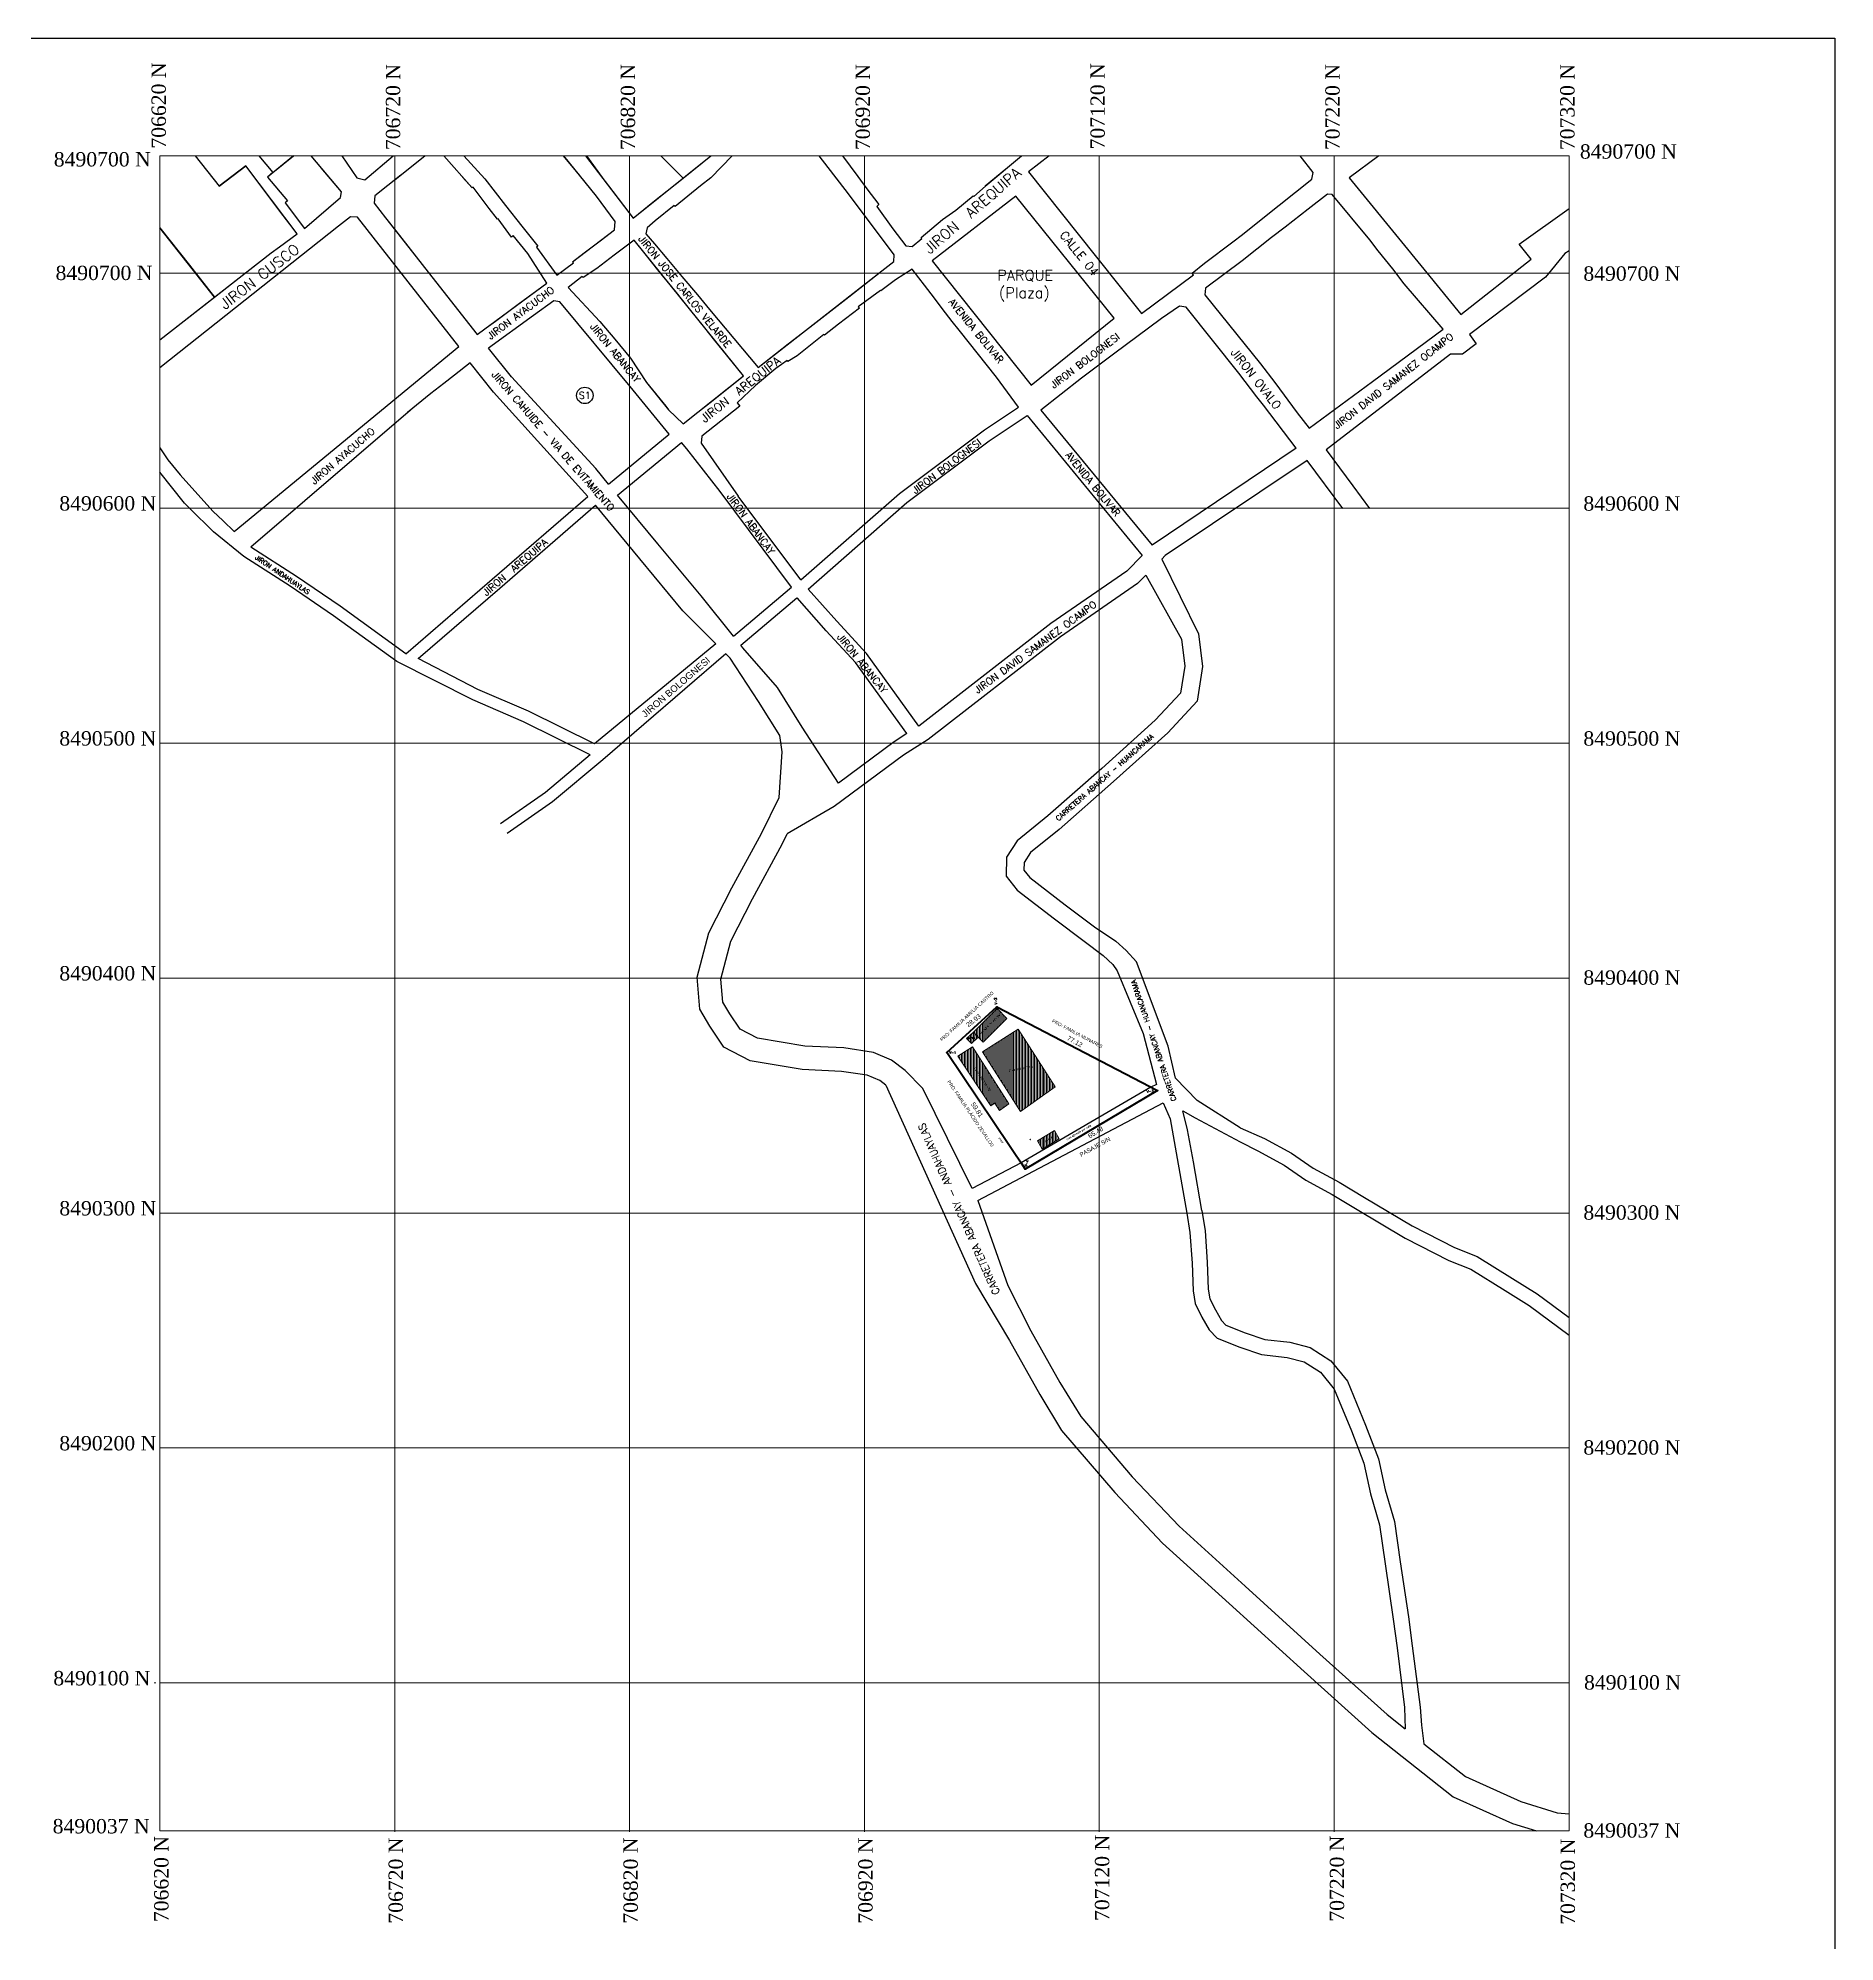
# Model space of a CAD drawing. Header units: metres. Extents: x 699753 to 708012, y 8489657 to 8490746.
# Drawn here: x 700287.8 to 700593.8, y 8490113.9 to 8490438.1 of the extents above; entities that cross this region are included whole.
import ezdxf
from ezdxf.enums import TextEntityAlignment as Align

# ---------------------------------------------------------------- set-up
doc = ezdxf.new("R2010")
doc.units = ezdxf.units.M
for name, color, linetype, lineweight in [('1-blanco', 7, 'Continuous', 25), ('A-ACOTACION', 7, 'Continuous', 9), ('auxiliar', 1, 'Continuous', 9), ('BLOQUES', 7, 'Continuous', 60)]:
    doc.layers.add(name, color=color, linetype=linetype, lineweight=lineweight)
for name, color, linetype in [('C-ANNO-MATC-TEXT', 150, 'Continuous'), ('C-PROP-BRNG', 92, 'Continuous'), ('C-ROAD-SECT-DIAG', 212, 'Continuous'), ('C-SSWR-PIPE-PATT', 7, 'Continuous'), ('C-STRM-STRC', 170, 'Continuous'), ('C-TOPO', 7, 'Continuous'), ('CALLES', 7, 'Continuous'), ('COLINDANTES', 8, 'Continuous'), ('DESC-USOS', 6, 'Continuous'), ('MANZANAS', 4, 'Continuous'), ('V-SITE-VEGE', 80, 'Continuous'), ('VIVIENDA', 7, 'Continuous')]:
    doc.layers.add(name, color=color, linetype=linetype)
doc.styles.add('COTAS', font='arial.ttf')
doc.styles.add('L120', font='times.ttf', dxfattribs={"height": 3})
doc.styles.add('MtXpl_Palatino_Linot', font='')
doc.styles.add('ROMANC', font='romanc.shx')
doc.styles.add('ROMANS', font='romans.shx', dxfattribs={"height": 0.75})
doc.styles.add('ROMANT', font='romant.shx')
doc.styles.get("Standard").update_dxf_attribs({"font": 'simplex.shx'})
doc.styles.get('MtXpl_Palatino_Linot').set_extended_font_data('Palatino Linotype', italic=True, bold=True)
pattern_1 = [(90, (417621.13663, 5094194.94995), (-0.254, 0), [])]

msp = doc.modelspace()

# ---------------------------------------------------------------- hatches: boundary and pattern name
at = {"layer": 'BLOQUES', "lineweight": 0}
h = msp.add_hatch(dxfattribs=at)
h.set_pattern_fill('ANSI31', color=256, scale=0.08, angle=45)
h.set_pattern_definition(pattern_1)
h.paths.add_polyline_path([(700448.64, 8490265.45), (700455.11, 8490255.34), (700461, 8490259.5), (700454.74, 8490269.32)])
h.paths.add_polyline_path([(700452.84, 8490261.89), (700457.34, 8490262.71), (700457.24, 8490263.23), (700452.74, 8490262.41)], flags=24)
h.paths.add_polyline_path([(700450.35, 8490258.94), (700447.6, 8490263.03), (700447.04, 8490262.65), (700449.79, 8490258.56)], flags=24)
h.paths.add_polyline_path([(700448.39, 8490268.11), (700451.97, 8490271.66), (700451.49, 8490272.14), (700447.91, 8490268.59)], flags=24)
h = msp.add_hatch(dxfattribs=at)
h.set_pattern_fill('ANSI31', color=256, scale=0.08, angle=45)
h.set_pattern_definition(pattern_1)
h.paths.add_polyline_path([(700452.78, 8490271.12), (700448.74, 8490267.11), (700447.08, 8490268.84), (700451.12, 8490272.84)])
h.paths.add_polyline_path([(700448.39, 8490268.11), (700451.97, 8490271.66), (700451.49, 8490272.14), (700447.91, 8490268.59)], flags=24)
h = msp.add_hatch(dxfattribs=at)
h.set_pattern_fill('ANSI31', color=256, scale=0.08, angle=45)
h.set_pattern_definition(pattern_1)
h.paths.add_polyline_path([(700447.9, 8490267.98), (700446.78, 8490266.87), (700445.94, 8490267.72), (700447.08, 8490268.84)])
h = msp.add_hatch(dxfattribs=at)
h.set_pattern_fill('ANSI31', color=256, scale=0.08, angle=45)
h.set_pattern_definition(pattern_1)
h.paths.add_polyline_path([(700453.14, 8490256.61), (700451.53, 8490255.5), (700450.72, 8490256.72), (700450.08, 8490256.28), (700444.46, 8490264.74), (700446.91, 8490266.32)])
h.paths.add_polyline_path([(700452.84, 8490261.89), (700457.34, 8490262.71), (700457.24, 8490263.23), (700452.74, 8490262.41)], flags=24)
h.paths.add_polyline_path([(700450.35, 8490258.94), (700447.6, 8490263.03), (700447.04, 8490262.65), (700449.79, 8490258.56)], flags=24)
h = msp.add_hatch(dxfattribs=at)
h.set_pattern_fill('ANSI31', color=256, scale=0.08, angle=45)
h.set_pattern_definition(pattern_1)
h.paths.add_polyline_path([(700461.71, 8490250.68), (700460.91, 8490252.09), (700457.99, 8490250.32), (700458.79, 8490248.91)])
h.paths.add_polyline_path([(700459.29, 8490249.89), (700460.68, 8490250.75), (700460.4, 8490251.2), (700459.01, 8490250.34)], flags=24)

# ---------------------------------------------------------------- linework, layer by layer
for p, q in [((700314.57, 8490418.03), (700318.62, 8490412.84)), ((700323.17, 8490416.29), (700318.62, 8490412.84)), ((700318.62, 8490412.84), (700323.17, 8490416.29)), ((700331.9, 8490404.71), (700323.17, 8490416.29)), ((700325.88, 8490412.7), (700323.17, 8490416.29)), ((700325.37, 8490418.03), (700327.8, 8490415.16)), ((700325.37, 8490418.03), (700327.8, 8490415.16)), ((700331.27, 8490418.03), (700326.87, 8490414.39)), ((700327.8, 8490415.16), (700331.27, 8490418.03)), ((700339.46, 8490411.91), (700334.28, 8490418.03)), ((700339.46, 8490411.91), (700334.28, 8490418.03)), ((700339.46, 8490411.91), (700336.01, 8490415.98)), ((700339.54, 8490418.03), (700342.11, 8490414.29)), ((700339.54, 8490418.03), (700342.11, 8490414.29)), ((700343.42, 8490413.94), (700348.27, 8490418.03)), ((700343.42, 8490413.94), (700348.27, 8490418.03)), ((700353.72, 8490418.03), (700348.53, 8490413.87)), ((700353.72, 8490418.03), (700348.53, 8490413.87)), ((700361.71, 8490412.54), (700356.89, 8490418.03)), ((700361.71, 8490412.54), (700356.89, 8490418.03)), ((700360.33, 8490418.03), (700363.91, 8490414.08)), ((700360.33, 8490418.03), (700363.91, 8490414.08)), ((700380.07, 8490414.65), (700377.26, 8490418.03)), ((700380.07, 8490414.65), (700377.26, 8490418.03)), ((700382.92, 8490411.13), (700377.34, 8490418.03)), ((700382.92, 8490411.13), (700377.34, 8490418.03)), ((700381.01, 8490418.03), (700389.15, 8490407.42)), ((700381.01, 8490418.03), (700385.68, 8490411.95)), ((700381.17, 8490418.03), (700383.85, 8490414.33)), ((700381.17, 8490418.03), (700383.85, 8490414.33)), ((700389.15, 8490407.42), (700402.4, 8490418.03)), ((700397.64, 8490414.21), (700393.84, 8490418.03)), ((700393.84, 8490418.03), (700397.64, 8490414.21)), ((700397.64, 8490414.21), (700402.4, 8490418.03)), ((700406.01, 8490418.03), (700402.39, 8490414.29)), ((700406.01, 8490418.03), (700402.39, 8490414.29)), ((700425.84, 8490411.55), (700420.81, 8490418.03)), ((700424.29, 8490413.54), (700420.81, 8490418.03)), ((700424.81, 8490418.03), (700427.42, 8490414.48)), ((700424.81, 8490418.03), (700427.42, 8490414.48)), ((700449.12, 8490412.86), (700455.3, 8490418.03)), ((700449.12, 8490412.86), (700455.3, 8490418.03)), ((700459.98, 8490418.03), (700456.46, 8490415.31)), ((700459.98, 8490418.03), (700456.46, 8490415.31)), ((700504.98, 8490415.18), (700502.76, 8490418.03)), ((700516.15, 8490418.03), (700511.09, 8490414.24)), ((700328.97, 8490408.59), (700325.88, 8490412.7)), ((700327.8, 8490415.16), (700326.87, 8490414.39)), ((700326.87, 8490414.39), (700330.29, 8490410.36)), ((700326.87, 8490414.39), (700330.29, 8490410.36)), ((700342.11, 8490414.29), (700343.42, 8490413.94)), ((700342.11, 8490414.29), (700343.42, 8490413.94)), ((700349.56, 8490414.7), (700345.17, 8490411.2)), ((700349.56, 8490414.7), (700345.17, 8490411.2)), ((700361.71, 8490412.54), (700360.09, 8490414.39)), ((700361.89, 8490412.69), (700361.71, 8490412.54)), ((700364.6, 8490409.07), (700361.89, 8490412.69)), ((700363.26, 8490410.87), (700361.89, 8490412.69)), ((700363.91, 8490414.08), (700367.38, 8490409.54)), ((700363.91, 8490414.08), (700367.38, 8490409.54)), ((700392.52, 8490410.11), (700397.64, 8490414.21)), ((700400.64, 8490412.88), (700398.47, 8490411.16)), ((700400.64, 8490412.88), (700398.47, 8490411.16)), ((700402.39, 8490414.29), (700400.64, 8490412.88)), ((700402.39, 8490414.29), (700400.64, 8490412.88)), ((700425.84, 8490411.55), (700424.29, 8490413.54)), ((700427.42, 8490414.48), (700428.96, 8490412.41)), ((700427.42, 8490414.48), (700428.96, 8490412.41)), ((700447.14, 8490411.1), (700449.13, 8490412.84)), ((700447.14, 8490411.1), (700449.13, 8490412.84)), ((700449.08, 8490412.91), (700452.64, 8490415.8)), ((700449.08, 8490412.91), (700452.64, 8490415.8)), ((700449.13, 8490412.84), (700449.08, 8490412.91)), ((700456.46, 8490415.31), (700467.84, 8490401.05)), ((700456.46, 8490415.31), (700467.84, 8490401.05)), ((700501.95, 8490411.8), (700504.75, 8490414.05)), ((700504.75, 8490414.05), (700504.98, 8490415.18)), ((700511.09, 8490414.24), (700513.12, 8490411.77)), ((700330.29, 8490410.36), (700329.88, 8490410.02)), ((700329.88, 8490410.02), (700333.19, 8490405.65)), ((700329.88, 8490410.02), (700333.19, 8490405.65)), ((700333.19, 8490405.65), (700339.29, 8490410.94)), ((700333.19, 8490405.65), (700339.29, 8490410.94)), ((700339.29, 8490410.94), (700339.46, 8490411.91)), ((700339.29, 8490410.94), (700339.46, 8490411.91)), ((700345.17, 8490411.2), (700345.01, 8490409.98)), ((700345.17, 8490411.2), (700345.01, 8490409.98)), ((700345.01, 8490409.98), (700346.99, 8490407.45)), ((700345.01, 8490409.98), (700346.99, 8490407.45)), ((700364.6, 8490409.07), (700363.26, 8490410.87)), ((700367.38, 8490409.54), (700370.17, 8490406.03)), ((700367.38, 8490409.54), (700370.17, 8490406.03)), ((700386.08, 8490406.83), (700382.92, 8490411.13)), ((700386.08, 8490406.83), (700382.92, 8490411.13)), ((700385.68, 8490411.95), (700389.15, 8490407.42)), ((700389.15, 8490407.42), (700392.52, 8490410.11)), ((700396.11, 8490409.57), (700392.9, 8490406.95)), ((700396.11, 8490409.57), (700392.9, 8490406.95)), ((700396.27, 8490409.39), (700396.11, 8490409.57)), ((700398.47, 8490411.16), (700396.27, 8490409.39)), ((700398.47, 8490411.16), (700396.27, 8490409.39)), ((700433.61, 8490401.15), (700425.84, 8490411.55)), ((700433.61, 8490401.15), (700425.84, 8490411.55)), ((700428.96, 8490412.41), (700431.01, 8490409.71)), ((700428.96, 8490412.41), (700431.01, 8490409.71)), ((700431.01, 8490409.71), (700430.62, 8490409.39)), ((700454.32, 8490411.13), (700440.08, 8490400.14)), ((700444.08, 8490408.74), (700447.06, 8490411.22)), ((700444.08, 8490408.74), (700447.06, 8490411.22)), ((700447.06, 8490411.22), (700447.14, 8490411.1)), ((700471.08, 8490390.36), (700454.32, 8490411.13)), ((700493.54, 8490405.12), (700499.16, 8490409.62)), ((700499.16, 8490409.62), (700501.95, 8490411.8)), ((700507.4, 8490411.48), (700504.13, 8490408.94)), ((700508.19, 8490411.43), (700507.4, 8490411.48)), ((700508.19, 8490411.43), (700507.4, 8490411.48)), ((700514.58, 8490403.7), (700508.19, 8490411.43)), ((700513.12, 8490411.77), (700524.34, 8490398.07)), ((700330.66, 8490406.35), (700328.97, 8490408.59)), ((700331.9, 8490404.71), (700330.66, 8490406.35)), ((700340.98, 8490407.63), (700338.96, 8490406.03)), ((700340.98, 8490407.63), (700338.96, 8490406.03)), ((700342.18, 8490407.55), (700340.98, 8490407.63)), ((700342.18, 8490407.55), (700340.98, 8490407.63)), ((700359.48, 8490385.57), (700342.18, 8490407.55)), ((700359.48, 8490385.57), (700342.18, 8490407.55)), ((700346.99, 8490407.45), (700362.55, 8490387.57)), ((700346.99, 8490407.45), (700348.72, 8490405.25)), ((700366.05, 8490407.22), (700364.6, 8490409.07)), ((700366.05, 8490407.22), (700364.6, 8490409.07)), ((700366.17, 8490407.31), (700366.05, 8490407.22)), ((700366.17, 8490407.31), (700366.05, 8490407.22)), ((700368.42, 8490404.18), (700366.17, 8490407.31)), ((700368.42, 8490404.18), (700366.17, 8490407.31)), ((700385.94, 8490405.41), (700386.08, 8490406.83)), ((700385.94, 8490405.41), (700386.08, 8490406.83)), ((700392.9, 8490406.95), (700391.53, 8490405.75)), ((700392.9, 8490406.95), (700391.53, 8490405.75)), ((700430.62, 8490409.39), (700433.39, 8490405.59)), ((700430.62, 8490409.39), (700433.39, 8490405.59)), ((700438.21, 8490404.12), (700441.82, 8490407.16)), ((700438.21, 8490404.12), (700441.82, 8490407.16)), ((700441.82, 8490407.16), (700444.08, 8490408.74)), ((700441.82, 8490407.16), (700444.08, 8490408.74)), ((700504.13, 8490408.94), (700500.16, 8490405.86)), ((700540.04, 8490403), (700548.53, 8490409.04)), ((700338.96, 8490406.03), (700308.53, 8490381.92)), ((700338.96, 8490406.03), (700308.53, 8490381.92)), ((700308.53, 8490405.75), (700313.56, 8490399.38)), ((700317.84, 8490393.95), (700308.53, 8490405.75)), ((700328.93, 8490402.53), (700331.9, 8490404.71)), ((700328.93, 8490402.53), (700331.9, 8490404.71)), ((700348.72, 8490405.25), (700353.19, 8490399.53)), ((700368.71, 8490404.42), (700368.42, 8490404.18)), ((700371.18, 8490401.38), (700368.71, 8490404.42)), ((700371.18, 8490401.38), (700368.71, 8490404.42)), ((700370.17, 8490406.03), (700372.9, 8490402.66)), ((700370.17, 8490406.03), (700372.9, 8490402.66)), ((700378.8, 8490399.97), (700385.94, 8490405.41)), ((700380.79, 8490401.49), (700383.73, 8490403.73)), ((700383.73, 8490403.73), (700385.94, 8490405.41)), ((700389.3, 8490403.67), (700385.91, 8490401.08)), ((700389.3, 8490403.67), (700385.91, 8490401.08)), ((700407.95, 8490380.54), (700389.3, 8490403.67)), ((700391.18, 8490401.33), (700389.3, 8490403.67)), ((700391.53, 8490405.75), (700391.33, 8490404.75)), ((700391.53, 8490405.75), (700391.33, 8490404.75)), ((700391.33, 8490404.75), (700392.79, 8490403.01)), ((700391.33, 8490404.75), (700392.79, 8490403.01)), ((700433.39, 8490405.59), (700435.58, 8490402.71)), ((700433.39, 8490405.59), (700435.58, 8490402.71)), ((700436.68, 8490402.58), (700438.32, 8490403.95)), ((700436.68, 8490402.58), (700438.32, 8490403.95)), ((700438.32, 8490403.95), (700438.21, 8490404.12)), ((700486.46, 8490399.73), (700491.26, 8490403.37)), ((700491.26, 8490403.37), (700492.9, 8490404.64)), ((700497.88, 8490404.08), (700492.88, 8490400.15)), ((700492.9, 8490404.64), (700493.54, 8490405.12)), ((700492.9, 8490404.64), (700493.54, 8490405.12)), ((700500.16, 8490405.86), (700497.88, 8490404.08)), ((700516.05, 8490401.85), (700514.58, 8490403.7)), ((700542.09, 8490400.42), (700540.04, 8490403)), ((700308.53, 8490386.68), (700327.47, 8490401.47)), ((700327.47, 8490401.47), (700328.93, 8490402.53)), ((700327.47, 8490401.47), (700328.93, 8490402.53)), ((700374.46, 8490396.36), (700371.18, 8490401.38)), ((700374.46, 8490396.36), (700371.18, 8490401.38)), ((700372.9, 8490402.66), (700372.66, 8490402.45)), ((700372.66, 8490402.45), (700376.16, 8490397.68)), ((700372.66, 8490402.45), (700376.16, 8490397.68)), ((700376.16, 8490397.68), (700378.97, 8490399.78)), ((700376.16, 8490397.68), (700378.97, 8490399.78)), ((700378.8, 8490399.97), (700380.79, 8490401.49)), ((700378.97, 8490399.78), (700378.8, 8490399.97)), ((700378.97, 8490399.78), (700378.8, 8490399.97)), ((700385.91, 8490401.08), (700382.96, 8490398.85)), ((700385.91, 8490401.08), (700382.96, 8490398.85)), ((700431.52, 8490398.43), (700433.56, 8490400.01)), ((700431.52, 8490398.43), (700433.56, 8490400.01)), ((700433.56, 8490400.01), (700433.61, 8490401.15)), ((700433.56, 8490400.01), (700433.61, 8490401.15)), ((700435.58, 8490402.71), (700436.68, 8490402.58)), ((700435.58, 8490402.71), (700436.68, 8490402.58)), ((700440.08, 8490400.14), (700456.9, 8490378.96)), ((700467.84, 8490401.05), (700472.56, 8490395.14)), ((700467.84, 8490401.05), (700472.56, 8490395.14)), ((700484.34, 8490398.05), (700486.46, 8490399.73)), ((700492.88, 8490400.15), (700486.59, 8490395.47)), ((700518.5, 8490398.76), (700516.05, 8490401.85)), ((700530.12, 8490391), (700542.09, 8490400.42)), ((700547.81, 8490401.38), (700544.51, 8490397.36)), ((700548.53, 8490401.82), (700547.81, 8490401.38)), ((700313.56, 8490399.38), (700317.84, 8490393.95)), ((700380.46, 8490397.46), (700378.05, 8490395.57)), ((700380.46, 8490397.46), (700378.05, 8490395.57)), ((700380.61, 8490397.31), (700380.46, 8490397.46)), ((700382.96, 8490398.85), (700380.61, 8490397.31)), ((700382.96, 8490398.85), (700380.61, 8490397.31)), ((700410.41, 8490382), (700431.52, 8490398.43)), ((700428.52, 8490396.09), (700431.52, 8490398.43)), ((700433.82, 8490396.92), (700432.23, 8490395.71)), ((700433.82, 8490396.92), (700432.23, 8490395.71)), ((700436.66, 8490398.74), (700433.82, 8490396.92)), ((700436.66, 8490398.74), (700433.82, 8490396.92)), ((700439.9, 8490394.49), (700436.66, 8490398.74)), ((700439.9, 8490394.49), (700436.66, 8490398.74)), ((700475.72, 8490391.19), (700484.6, 8490397.74)), ((700475.72, 8490391.19), (700484.6, 8490397.74)), ((700484.6, 8490397.74), (700484.34, 8490398.05)), ((700484.6, 8490397.74), (700484.34, 8490398.05)), ((700520.46, 8490396.23), (700518.5, 8490398.76)), ((700524.34, 8490398.07), (700530.12, 8490391)), ((700544.51, 8490397.36), (700531.6, 8490387.6)), ((700308.53, 8490386.68), (700317.84, 8490393.95)), ((700362.55, 8490387.57), (700374.46, 8490396.36)), ((700369.54, 8490392.73), (700374.46, 8490396.36)), ((700375.62, 8490393.32), (700372.18, 8490390.83)), ((700375.62, 8490393.32), (700372.18, 8490390.83)), ((700376.67, 8490393.16), (700375.62, 8490393.32)), ((700376.67, 8490393.16), (700375.62, 8490393.32)), ((700378.05, 8490395.57), (700383.48, 8490389.82)), ((700378.05, 8490395.57), (700383.48, 8490389.82)), ((700419.24, 8490388.87), (700425.86, 8490394.02)), ((700425.86, 8490394.02), (700428.52, 8490396.09)), ((700431.25, 8490395.11), (700427.48, 8490392.31)), ((700431.25, 8490395.11), (700427.48, 8490392.31)), ((700431.35, 8490395.01), (700431.25, 8490395.11)), ((700431.35, 8490395.01), (700431.25, 8490395.11)), ((700432.23, 8490395.71), (700431.35, 8490395.01)), ((700432.23, 8490395.71), (700431.35, 8490395.01)), ((700442.34, 8490391.28), (700439.9, 8490394.49)), ((700442.34, 8490391.28), (700439.9, 8490394.49)), ((700472.56, 8490395.14), (700475.72, 8490391.19)), ((700472.56, 8490395.14), (700475.72, 8490391.19)), ((700486.59, 8490395.47), (700486.52, 8490394.36)), ((700486.59, 8490395.47), (700486.52, 8490394.36)), ((700486.52, 8490394.36), (700496.01, 8490382.62)), ((700527.08, 8490388.5), (700520.46, 8490396.23)), ((700358.59, 8490392.63), (700362.55, 8490387.57)), ((700372.18, 8490390.83), (700364.52, 8490385.25)), ((700372.18, 8490390.83), (700364.52, 8490385.25)), ((700388.63, 8490378.72), (700376.67, 8490393.16)), ((700388.63, 8490378.72), (700376.67, 8490393.16)), ((700402.14, 8490391.87), (700410.41, 8490382)), ((700402.14, 8490391.87), (700410.41, 8490382)), ((700427.69, 8490392.06), (700424.11, 8490389.34)), ((700427.69, 8490392.06), (700424.11, 8490389.34)), ((700427.48, 8490392.31), (700427.69, 8490392.06)), ((700427.48, 8490392.31), (700427.69, 8490392.06)), ((700443.5, 8490389.83), (700442.34, 8490391.28)), ((700443.5, 8490389.83), (700442.34, 8490391.28)), ((700456.9, 8490378.96), (700471.08, 8490390.36)), ((700479.13, 8490390.31), (700470.96, 8490384.22)), ((700479.13, 8490390.31), (700470.96, 8490384.22)), ((700482.21, 8490392.42), (700479.13, 8490390.31)), ((700482.21, 8490392.42), (700479.13, 8490390.31)), ((700483.34, 8490392.27), (700482.21, 8490392.42)), ((700483.34, 8490392.27), (700482.21, 8490392.42)), ((700492.31, 8490381), (700483.34, 8490392.27)), ((700492.31, 8490381), (700483.34, 8490392.27)), ((700362.55, 8490387.57), (700364.11, 8490388.72)), ((700383.48, 8490389.82), (700386.01, 8490386.81)), ((700383.48, 8490389.82), (700386.01, 8490386.81)), ((700386.01, 8490386.81), (700388.7, 8490383.59)), ((700386.01, 8490386.81), (700388.7, 8490383.59)), ((700415.57, 8490386.02), (700419.24, 8490388.87)), ((700421.64, 8490387.6), (700417.1, 8490383.96)), ((700421.64, 8490387.6), (700417.1, 8490383.96)), ((700421.72, 8490387.49), (700421.64, 8490387.6)), ((700421.72, 8490387.49), (700421.64, 8490387.6)), ((700424.11, 8490389.34), (700421.72, 8490387.49)), ((700424.11, 8490389.34), (700421.72, 8490387.49)), ((700444.67, 8490388.33), (700443.5, 8490389.83)), ((700444.67, 8490388.33), (700443.5, 8490389.83)), ((700451.04, 8490380.32), (700444.67, 8490388.33)), ((700451.04, 8490380.32), (700444.67, 8490388.33)), ((700515.05, 8490379.6), (700527.08, 8490388.5)), ((700531.6, 8490387.6), (700532.74, 8490386.03)), ((700531.6, 8490387.6), (700532.74, 8490386.03)), ((700321.21, 8490354.04), (700359.48, 8490385.57)), ((700368.41, 8490380.37), (700364.52, 8490385.25)), ((700388.7, 8490383.59), (700391.44, 8490379.44)), ((700388.7, 8490383.59), (700391.44, 8490379.44)), ((700407.95, 8490380.54), (700405.29, 8490383.83)), ((700410.41, 8490382), (700415.57, 8490386.02)), ((700417.1, 8490383.96), (700415.51, 8490382.99)), ((700417.1, 8490383.96), (700415.51, 8490382.99)), ((700470.96, 8490384.22), (700465.52, 8490380.18)), ((700470.96, 8490384.22), (700465.52, 8490380.18)), ((700528.36, 8490384.22), (700507.17, 8490367.97)), ((700530.36, 8490384.22), (700528.36, 8490384.22)), ((700532.74, 8490386.03), (700530.36, 8490384.22)), ((700358.7, 8490380.69), (700356.9, 8490379.26)), ((700361.37, 8490382.79), (700358.7, 8490380.69)), ((700365.37, 8490377.77), (700361.37, 8490382.79)), ((700382.76, 8490364.77), (700368.41, 8490380.37)), ((700397.67, 8490372.37), (700407.95, 8490380.54)), ((700405.35, 8490378.47), (700407.95, 8490380.54)), ((700413.42, 8490381.81), (700410, 8490378.91)), ((700413.42, 8490381.81), (700410, 8490378.91)), ((700415.38, 8490383.18), (700413.42, 8490381.81)), ((700415.38, 8490383.18), (700413.42, 8490381.81)), ((700415.51, 8490382.99), (700415.38, 8490383.18)), ((700415.51, 8490382.99), (700415.38, 8490383.18)), ((700454.77, 8490375.24), (700451.04, 8490380.32)), ((700454.77, 8490375.24), (700451.04, 8490380.32)), ((700495.37, 8490376.98), (700492.31, 8490381)), ((700495.37, 8490376.98), (700492.31, 8490381)), ((700496.01, 8490382.62), (700498.4, 8490379.41)), ((700354.69, 8490377.54), (700350.71, 8490374.32)), ((700356.9, 8490379.26), (700354.69, 8490377.54)), ((700381.43, 8490360.04), (700365.37, 8490377.77)), ((700395.3, 8490370.61), (700388.63, 8490378.72)), ((700395.3, 8490370.61), (700388.63, 8490378.72)), ((700391.44, 8490379.44), (700395.18, 8490374.78)), ((700391.44, 8490379.44), (700394.7, 8490375.38)), ((700410, 8490378.91), (700406.85, 8490375.94)), ((700410, 8490378.91), (700406.85, 8490375.94)), ((700465.52, 8490380.18), (700458.58, 8490374.72)), ((700465.52, 8490380.18), (700458.58, 8490374.72)), ((700498.4, 8490379.41), (700502.23, 8490374.26)), ((700504.25, 8490371.62), (700515.05, 8490379.6)), ((700351.22, 8490374.74), (700324.03, 8490351.4)), ((700394.7, 8490375.38), (700395.18, 8490374.78)), ((700395.18, 8490374.78), (700397.67, 8490372.37)), ((700395.18, 8490374.78), (700397.67, 8490372.37)), ((700397.67, 8490372.37), (700400.15, 8490374.35)), ((700407.3, 8490375.39), (700400.83, 8490370.26)), ((700407.3, 8490375.39), (700400.83, 8490370.26)), ((700406.85, 8490375.94), (700407.3, 8490375.39)), ((700406.85, 8490375.94), (700407.3, 8490375.39)), ((700448.97, 8490371.34), (700454.77, 8490375.24)), ((700449.78, 8490369.47), (700456.22, 8490373.81)), ((700456.22, 8490373.81), (700475.85, 8490349.99)), ((700458.58, 8490374.72), (700477.52, 8490351.75)), ((700496.48, 8490375.54), (700495.37, 8490376.98)), ((700496.48, 8490375.54), (700495.37, 8490376.98)), ((700502.05, 8490368.25), (700496.48, 8490375.54)), ((700502.23, 8490374.26), (700504.25, 8490371.62)), ((700384.97, 8490362.12), (700395.3, 8490370.61)), ((700434.49, 8490360.54), (700448.97, 8490371.34)), ((700308.53, 8490368.31), (700309.9, 8490366.26)), ((700386.49, 8490360.26), (700397.4, 8490369.23)), ((700398.27, 8490368.15), (700397.4, 8490369.23)), ((700403.95, 8490360.84), (700398.27, 8490368.15)), ((700400.83, 8490370.26), (700400.75, 8490369.11)), ((700400.83, 8490370.26), (700400.75, 8490369.11)), ((700400.75, 8490369.11), (700407.02, 8490360.08)), ((700435.75, 8490358.98), (700449.78, 8490369.47)), ((700449.78, 8490369.47), (700449.78, 8490369.47)), ((700502.05, 8490368.25), (700477.52, 8490351.75)), ((700507.17, 8490367.97), (700511.7, 8490361.82)), ((700312.75, 8490358.89), (700308.53, 8490364.15)), ((700309.9, 8490366.26), (700311.98, 8490363.68)), ((700384.96, 8490362.11), (700382.76, 8490364.77)), ((700503.92, 8490366.13), (700479.76, 8490349.96)), ((700510.01, 8490357.95), (700503.92, 8490366.13)), ((700311.98, 8490363.68), (700317.56, 8490357.51)), ((700416.13, 8490344.59), (700403.95, 8490360.84)), ((700511.7, 8490361.82), (700514.57, 8490357.95)), ((700313.64, 8490357.95), (700312.75, 8490358.89)), ((700317.67, 8490353.99), (700313.64, 8490357.95)), ((700365.14, 8490345.92), (700381.43, 8490360.04)), ((700366.45, 8490344.41), (700382.74, 8490358.52)), ((700390.28, 8490349.4), (700382.74, 8490358.52)), ((700393.36, 8490351.96), (700386.49, 8490360.26)), ((700417.69, 8490345.83), (700407.02, 8490360.08)), ((700417.69, 8490345.83), (700434.49, 8490360.54)), ((700418.93, 8490344.26), (700435.75, 8490358.98)), ((700435.75, 8490358.98), (700435.75, 8490358.98)), ((700319.3, 8490355.86), (700317.56, 8490357.51)), ((700321.21, 8490354.04), (700319.3, 8490355.86)), ((700322.85, 8490349.78), (700317.67, 8490353.99)), ((700331.82, 8490346.42), (700324.03, 8490351.4)), ((700400.73, 8490343.09), (700393.36, 8490351.96)), ((700330.71, 8490344.75), (700322.85, 8490349.78)), ((700397.63, 8490340.56), (700390.28, 8490349.4)), ((700475.85, 8490349.99), (700473.24, 8490347.33)), ((700479.76, 8490349.96), (700479.16, 8490349.35)), ((700479.16, 8490349.35), (700485.45, 8490336.65)), ((700338.12, 8490339.71), (700330.71, 8490344.75)), ((700339.27, 8490341.34), (700331.82, 8490346.42)), ((700350.43, 8490333.24), (700365.14, 8490345.92)), ((700415.78, 8490344.31), (700416.13, 8490344.59)), ((700473.24, 8490347.33), (700460.29, 8490338.38)), ((700475.04, 8490345.18), (700461.95, 8490336.12)), ((700476.45, 8490346.6), (700475.04, 8490345.18)), ((700476.45, 8490346.6), (700482.54, 8490335.71)), ((700350.43, 8490333.24), (700339.27, 8490341.34)), ((700352.52, 8490332.44), (700366.45, 8490344.41)), ((700406.23, 8490336.24), (700400.73, 8490343.09)), ((700406.23, 8490336.24), (700415.78, 8490344.31)), ((700407.48, 8490334.68), (700417.04, 8490342.76)), ((700422.03, 8490337.16), (700417.05, 8490342.76)), ((700423.81, 8490338.77), (700418.93, 8490344.26)), ((700418.93, 8490344.26), (700418.93, 8490344.26)), ((700348.88, 8490331.9), (700338.12, 8490339.71)), ((700403.23, 8490334.95), (700397.63, 8490340.56)), ((700428.89, 8490333.28), (700423.81, 8490338.77)), ((700460.29, 8490338.38), (700437.79, 8490320.93)), ((700403.23, 8490334.95), (700382.57, 8490317.89)), ((700427.03, 8490331.76), (700422.03, 8490337.16)), ((700461.95, 8490336.12), (700439.4, 8490318.64)), ((700482.54, 8490335.71), (700483.08, 8490331.15)), ((700485.45, 8490336.65), (700486.1, 8490331.1)), ((700361.82, 8490325.38), (700348.88, 8490331.9)), ((700362.68, 8490327.18), (700352.52, 8490332.44)), ((700404.93, 8490333.25), (700384, 8490315.21)), ((700405.68, 8490332.49), (700404.93, 8490333.25)), ((700410.5, 8490325.11), (700405.68, 8490332.49)), ((700407.83, 8490334.24), (700407.48, 8490334.68)), ((700413.72, 8490327.5), (700407.83, 8490334.24)), ((700435.76, 8490319.64), (700427.03, 8490331.76)), ((700437.79, 8490320.93), (700428.89, 8490333.28)), ((700483.08, 8490331.15), (700482.38, 8490326.53)), ((700486.1, 8490331.1), (700485.21, 8490325.16)), ((700370.48, 8490321.64), (700361.82, 8490325.38)), ((700371.32, 8490323.45), (700362.68, 8490327.18)), ((700417.92, 8490320.74), (700413.72, 8490327.5)), ((700482.38, 8490326.53), (700478.07, 8490321.91)), ((700485.21, 8490325.16), (700480.18, 8490319.77)), ((700382.57, 8490317.89), (700371.32, 8490323.45)), ((700414.1, 8490319.31), (700410.5, 8490325.11)), ((700478.07, 8490321.91), (700468.96, 8490313.73)), ((700381.84, 8490316.01), (700370.48, 8490321.64)), ((700414.54, 8490316.54), (700414.1, 8490319.31)), ((700424.11, 8490311.24), (700417.92, 8490320.74)), ((700435.76, 8490319.64), (700433.59, 8490318.27)), ((700437.79, 8490320.93), (700437.79, 8490320.93)), ((700480.18, 8490319.77), (700470.95, 8490311.49)), ((700381.84, 8490316.01), (700374.19, 8490309.64)), ((700414, 8490308.77), (700414.54, 8490316.54)), ((700435.18, 8490315.96), (700423.38, 8490307.22)), ((700433.59, 8490318.27), (700424.11, 8490311.24)), ((700439.4, 8490318.64), (700435.18, 8490315.96)), ((700384, 8490315.21), (700375.41, 8490308.05)), ((700468.96, 8490313.73), (700459.74, 8490305.64)), ((700374.19, 8490309.64), (700366.54, 8490304.29)), ((700470.95, 8490311.49), (700461.68, 8490303.34)), ((700375.41, 8490308.05), (700367.68, 8490302.65)), ((700410.99, 8490302.64), (700414, 8490308.77)), ((700423.38, 8490307.22), (700415.4, 8490302.56)), ((700405.92, 8490293.39), (700410.99, 8490302.64)), ((700414.54, 8490300.8), (700415.4, 8490302.56)), ((700459.74, 8490305.64), (700454.52, 8490301.4)), ((700461.68, 8490303.34), (700456.79, 8490299.39)), ((700409.45, 8490291.52), (700414.54, 8490300.8)), ((700454.52, 8490301.4), (700452.75, 8490298.59)), ((700456.79, 8490299.39), (700455.73, 8490297.69)), ((700452.75, 8490298.59), (700452.67, 8490295.37)), ((700455.73, 8490297.69), (700455.69, 8490296.39)), ((700455.69, 8490296.39), (700456.68, 8490295.16)), ((700402.02, 8490285.75), (700405.92, 8490293.39)), ((700452.67, 8490295.37), (700454.56, 8490293.01)), ((700454.56, 8490293.01), (700460.89, 8490288.1)), ((700456.68, 8490295.16), (700462.7, 8490290.49)), ((700405.78, 8490284.32), (700409.45, 8490291.52)), ((700462.7, 8490290.49), (700467.74, 8490286.73)), ((700460.89, 8490288.1), (700465.93, 8490284.34)), ((700467.74, 8490286.73), (700471.32, 8490284.3)), ((700400.06, 8490278.18), (700402.02, 8490285.75)), ((700404.1, 8490277.84), (700405.78, 8490284.32)), ((700465.93, 8490284.34), (700469.17, 8490281.86)), ((700471.32, 8490284.3), (700473.13, 8490282.7)), ((700469.17, 8490281.86), (700470.85, 8490280.33)), ((700470.85, 8490280.33), (700471.57, 8490279.24)), ((700473.13, 8490282.7), (700474.89, 8490280.8)), ((700480.26, 8490266.41), (700474.89, 8490280.8)), ((700400.52, 8490272.71), (700400.06, 8490278.18)), ((700404.43, 8490273.95), (700404.1, 8490277.84)), ((700405.59, 8490271.97), (700404.43, 8490273.95)), ((700402.19, 8490269.85), (700400.52, 8490272.71)), ((700407.34, 8490269.33), (700405.59, 8490271.97)), ((700404.59, 8490266.25), (700402.19, 8490269.85)), ((700410.33, 8490267.79), (700407.34, 8490269.33)), ((700418.36, 8490266.43), (700410.33, 8490267.79)), ((700409.05, 8490263.95), (700404.59, 8490266.25)), ((700417.94, 8490262.45), (700409.05, 8490263.95)), ((700425.02, 8490266.13), (700418.36, 8490266.43)), ((700430.1, 8490265.38), (700425.02, 8490266.13)), ((700433.16, 8490264.08), (700430.1, 8490265.38)), ((700435.47, 8490262.3), (700433.16, 8490264.08)), ((700481.52, 8490260.98), (700480.26, 8490266.41)), ((700424.64, 8490262.14), (700417.94, 8490262.45)), ((700429.01, 8490261.5), (700424.64, 8490262.14)), ((700431.13, 8490260.6), (700429.01, 8490261.5)), ((700432.15, 8490259.81), (700431.13, 8490260.6)), ((700438.49, 8490259.24), (700435.47, 8490262.3)), ((700485.22, 8490257.17), (700481.52, 8490260.98)), ((700492.53, 8490252.54), (700485.22, 8490257.17)), ((700447.87, 8490240.17), (700479.42, 8490256.81)), ((700450.72, 8490256.72), (700450.08, 8490256.28)), ((700479.42, 8490256.81), (700480.62, 8490254.07)), ((700480.62, 8490254.07), (700483.43, 8490238.03)), ((700482.78, 8490255.41), (700484.83, 8490254.26)), ((700483.57, 8490252.21), (700482.78, 8490255.41)), ((700484.83, 8490254.26), (700492.53, 8490250.15)), ((700484.55, 8490246.72), (700483.57, 8490252.21)), ((700492.53, 8490252.54), (700496.66, 8490250.74)), ((700496.66, 8490250.74), (700501.28, 8490248.23)), ((700492.53, 8490250.15), (700495.54, 8490248.61)), ((700495.54, 8490248.61), (700500.02, 8490246.18)), ((700501.28, 8490248.23), (700504.98, 8490245.67)), ((700486, 8490238.44), (700484.55, 8490246.72)), ((700500.02, 8490246.18), (700503.73, 8490243.62)), ((700504.98, 8490245.67), (700509.39, 8490243.28)), ((700503.73, 8490243.62), (700508.19, 8490241.2)), ((700508.19, 8490241.2), (700512.43, 8490238.64)), ((700509.39, 8490243.28), (700513.67, 8490240.7)), ((700483.43, 8490238.03), (700483.97, 8490234.7)), ((700486, 8490238.44), (700486.55, 8490235)), ((700512.43, 8490238.64), (700520.65, 8490233.74)), ((700513.67, 8490240.7), (700521.81, 8490235.84)), ((700483.97, 8490234.7), (700484.33, 8490229.51)), ((700486.55, 8490235), (700486.92, 8490229.65)), ((700521.81, 8490235.84), (700529.04, 8490232.16)), ((700520.65, 8490233.74), (700528.06, 8490229.96)), ((700529.04, 8490232.16), (700532.9, 8490230.64)), ((700484.33, 8490229.51), (700484.51, 8490224.81)), ((700486.92, 8490229.65), (700487.1, 8490225.06)), ((700528.06, 8490229.96), (700531.82, 8490228.49)), ((700531.82, 8490228.49), (700537.64, 8490224.86)), ((700532.9, 8490230.64), (700538.91, 8490226.89)), ((700447.43, 8490226.03), (700453.21, 8490216.31)), ((700452.96, 8490225.7), (700456.86, 8490217.96)), ((700484.51, 8490224.81), (700484.84, 8490222.62)), ((700487.1, 8490225.06), (700487.35, 8490223.43)), ((700537.64, 8490224.86), (700541.72, 8490222.27)), ((700538.91, 8490226.89), (700543.08, 8490224.26)), ((700484.84, 8490222.62), (700486.01, 8490220.32)), ((700487.35, 8490223.43), (700488.3, 8490221.54)), ((700488.3, 8490221.54), (700489.32, 8490219.71)), ((700541.72, 8490222.27), (700548.53, 8490217.26)), ((700543.08, 8490224.26), (700548.53, 8490220.24)), ((700486.01, 8490220.32), (700487.22, 8490218.13)), ((700489.32, 8490219.71), (700490.1, 8490218.93)), ((700490.1, 8490218.93), (700493.36, 8490217.63)), ((700453.21, 8490216.31), (700458.38, 8490207.15)), ((700456.86, 8490217.96), (700461.83, 8490209.17)), ((700487.22, 8490218.13), (700488.63, 8490216.71)), ((700488.63, 8490216.71), (700492.45, 8490215.19)), ((700492.45, 8490215.19), (700496.15, 8490213.92)), ((700493.36, 8490217.63), (700496.71, 8490216.48)), ((700496.71, 8490216.48), (700500.98, 8490216.02)), ((700500.98, 8490216.02), (700504.45, 8490215.12)), ((700504.45, 8490215.12), (700507.95, 8490212.88)), ((700496.15, 8490213.92), (700500.51, 8490213.45)), ((700500.51, 8490213.45), (700503.4, 8490212.71)), ((700503.4, 8490212.71), (700506.2, 8490210.92)), ((700507.95, 8490212.88), (700510.79, 8490209.38)), ((700461.83, 8490209.17), (700465.36, 8490203.39)), ((700506.2, 8490210.92), (700508.53, 8490208.04)), ((700510.79, 8490209.38), (700513.87, 8490201.94)), ((700458.38, 8490207.15), (700462.11, 8490201.03)), ((700508.53, 8490208.04), (700511.46, 8490200.97)), ((700465.36, 8490203.39), (700474.12, 8490193.13)), ((700462.11, 8490201.03), (700471.15, 8490190.45)), ((700511.46, 8490200.97), (700513.61, 8490195.45)), ((700513.87, 8490201.94), (700516.11, 8490196.19)), ((700516.11, 8490196.19), (700517.24, 8490190.88)), ((700474.12, 8490193.13), (700482.12, 8490184.7)), ((700513.61, 8490195.45), (700514.71, 8490190.24)), ((700471.15, 8490190.45), (700479.32, 8490181.84)), ((700514.71, 8490190.24), (700516.24, 8490184.96)), ((700517.24, 8490190.88), (700518.79, 8490185.51)), ((700482.12, 8490184.7), (700493.35, 8490174.51)), ((700516.24, 8490184.96), (700517.2, 8490178.29)), ((700518.79, 8490185.51), (700519.78, 8490178.67)), ((700479.32, 8490181.84), (700490.67, 8490171.55)), ((700517.2, 8490178.29), (700518.6, 8490168.89)), ((700519.78, 8490178.67), (700521.18, 8490169.26)), ((700493.35, 8490174.51), (700506.11, 8490162.94)), ((700490.67, 8490171.55), (700503.42, 8490159.97)), ((700518.6, 8490168.89), (700519.25, 8490164)), ((700521.18, 8490169.26), (700521.83, 8490164.33)), ((700519.25, 8490164), (700520.53, 8490153.83)), ((700521.83, 8490164.33), (700523.15, 8490153.91)), ((700503.42, 8490159.97), (700514.96, 8490149.58)), ((700506.11, 8490162.94), (700517.54, 8490152.64)), ((700520.53, 8490153.83), (700520.53, 8490153.83)), ((700520.53, 8490153.83), (700520.61, 8490150.21)), ((700523.15, 8490153.91), (700523.42, 8490150.87)), ((700517.54, 8490152.64), (700520.61, 8490150.21)), ((700520.61, 8490150.21), (700520.61, 8490150.21)), ((700523.42, 8490150.87), (700523.82, 8490147.68)), ((700514.96, 8490149.58), (700528.82, 8490138.65)), ((700523.82, 8490147.68), (700530.91, 8490142.09)), ((700530.91, 8490142.09), (700540.31, 8490137.83)), ((700528.82, 8490138.65), (700538.89, 8490134.08)), ((700540.31, 8490137.83), (700546.49, 8490135.93)), ((700538.89, 8490134.08), (700542.98, 8490132.83)), ((700546.49, 8490135.93), (700548.53, 8490135.75))]:
    msp.add_line(p, q)
at = {"flags": 128}
for points in [[(700471.57, 8490279.24), (700475.98, 8490268.61), (700478.28, 8490259.94), (700477.31, 8490259.46)], [(700432.15, 8490259.81), (700447.43, 8490226.03)], [(700455.2, 8490246.58), (700446.88, 8490242.21), (700438.49, 8490259.24)], [(700447.87, 8490240.17), (700452.96, 8490225.7)]]:
    msp.add_lwpolyline(points, dxfattribs=at)
at = {"layer": 'A-ACOTACION', "lineweight": 30, "flags": 128}
msp.add_lwpolyline([(699752.82, 8490438.06), (700593.82, 8490438.06), (700593.82, 8489844.06), (699752.82, 8489844.06), (699752.82, 8490438.06)], dxfattribs=at)
at = {"layer": 'BLOQUES', "lineweight": 0, "flags": 128}
for points in [[(700452.78, 8490271.12), (700448.74, 8490267.11), (700447.08, 8490268.84), (700451.12, 8490272.84)], [(700447.9, 8490267.98), (700446.78, 8490266.87), (700445.94, 8490267.72), (700447.08, 8490268.84)], [(700448.64, 8490265.45), (700455.11, 8490255.34), (700461, 8490259.5), (700454.74, 8490269.32)], [(700461.71, 8490250.68), (700460.91, 8490252.09), (700457.99, 8490250.32), (700458.79, 8490248.91)]]:
    msp.add_lwpolyline(points, close=True, dxfattribs=at)
msp.add_lwpolyline([(700453.14, 8490256.61), (700451.53, 8490255.5), (700450.72, 8490256.72), (700450.08, 8490256.28), (700444.46, 8490264.74), (700446.91, 8490266.32), (700453.14, 8490256.61)], dxfattribs=at)
at = {"layer": 'C-ANNO-MATC-TEXT', "lineweight": 9}
for p, q in [((700308.53, 8490418.03), (700548.53, 8490418.03)), ((700308.53, 8490132.83), (700308.53, 8490418.03)), ((700348.53, 8490132.71), (700348.53, 8490418.03)), ((700388.53, 8490132.71), (700388.53, 8490418.03)), ((700428.53, 8490132.71), (700428.53, 8490418.03)), ((700468.53, 8490132.71), (700468.53, 8490418.03)), ((700508.53, 8490132.71), (700508.53, 8490418.03)), ((700548.53, 8490132.83), (700548.53, 8490418.03)), ((700308.53, 8490398.03), (700548.53, 8490398.03)), ((700308.53, 8490358.03), (700548.53, 8490358.03)), ((700308.53, 8490318.03), (700548.53, 8490318.03)), ((700308.53, 8490278.03), (700548.53, 8490278.03)), ((700428.53, 8490226.03), (700428.53, 8490278.03)), ((700308.53, 8490238.03), (700548.53, 8490238.03)), ((700428.53, 8490238.03), (700492.53, 8490238.03)), ((700308.53, 8490198.03), (700548.53, 8490198.03)), ((700307.59, 8490158.03), (700307.84, 8490158.03)), ((700308.53, 8490158.03), (700548.53, 8490158.03)), ((700308.53, 8490132.83), (700548.53, 8490132.83)), ((700308.53, 8490132.83), (700548.53, 8490132.83))]:
    msp.add_line(p, q, dxfattribs=at)
at = {"layer": 'C-ROAD-SECT-DIAG', "lineweight": 40, "flags": 128}
msp.add_lwpolyline([(700455.2, 8490246.58), (700455.91, 8490245.52)], dxfattribs=at)
at = {"layer": 'C-SSWR-PIPE-PATT'}
for centre in [(700451.1, 8490273.13), (700442.55, 8490265.34), (700442.55, 8490265.34), (700478.45, 8490258.87), (700455.92, 8490245.5)]:
    msp.add_circle(centre, 0.0786, dxfattribs=at)
at = {"layer": 'C-STRM-STRC', "color": 0, "lineweight": 50, "flags": 128}
msp.add_lwpolyline([(700442.55, 8490265.34), (700451.1, 8490273.13), (700478.45, 8490258.87), (700455.92, 8490245.5), (700442.55, 8490265.34)], dxfattribs=at)
at = {"layer": 'C-TOPO', "color": 132, "linetype": 'Continuous', "lineweight": -3, "true_color": 0x00b8b8, "elevation": 1200.4, "flags": 128}
msp.add_lwpolyline([(700456.76, 8490250.55), (700456.76, 8490250.54), (700456.77, 8490250.53), (700456.78, 8490250.53), (700456.79, 8490250.55), (700456.78, 8490250.57), (700456.77, 8490250.58), (700456.76, 8490250.55)], close=True, dxfattribs=at)
at = {"layer": 'COLINDANTES', "color": 8}
msp.add_circle((700380.91, 8490377.22), 1.4, dxfattribs=at)
at = {"layer": 'MANZANAS', "color": 4, "ltscale": 4}
for p, q in [((700392.79, 8490403.01), (700394.85, 8490400.56)), ((700394.85, 8490400.56), (700397.46, 8490397.44)), ((700397.46, 8490397.44), (700400.08, 8490394.32)), ((700400.08, 8490394.32), (700402.14, 8490391.87))]:
    msp.add_line(p, q, dxfattribs=at)
at = {"layer": 'V-SITE-VEGE', "flags": 128}
msp.add_lwpolyline([(700455.2, 8490246.58), (700442.55, 8490265.34), (700451.1, 8490273.13), (700477.31, 8490259.46), (700455.2, 8490246.58)], dxfattribs=at)
at = {"layer": 'VIVIENDA', "color": 7, "ltscale": 4}
for p, q in [((700392.79, 8490403.01), (700394.85, 8490400.56)), ((700322.83, 8490397.85), (700327.47, 8490401.47)), ((700393.37, 8490398.61), (700391.18, 8490401.33)), ((700394.85, 8490400.56), (700397.46, 8490397.44)), ((700317.84, 8490393.95), (700322.83, 8490397.85)), ((700353.19, 8490399.53), (700358.59, 8490392.63)), ((700396.52, 8490394.72), (700393.37, 8490398.61)), ((700397.46, 8490397.44), (700400.08, 8490394.32)), ((700397.6, 8490393.38), (700396.52, 8490394.72)), ((700398.75, 8490391.95), (700397.6, 8490393.38)), ((700400.08, 8490394.32), (700402.14, 8490391.87)), ((700365.69, 8490389.88), (700369.54, 8490392.73)), ((700401.33, 8490388.75), (700398.75, 8490391.95)), ((700364.11, 8490388.72), (700365.69, 8490389.88)), ((700403.08, 8490386.57), (700401.33, 8490388.75)), ((700405.29, 8490383.83), (700403.08, 8490386.57)), ((700402.75, 8490376.41), (700405.35, 8490378.47)), ((700400.15, 8490374.35), (700402.75, 8490376.41))]:
    msp.add_line(p, q, dxfattribs=at)

# ---------------------------------------------------------------- texts
for s, height, rotation, style, p in [('JIRON  AREQUIPA', 1.8, 40.8668, 'ROMANT', (700447.51, 8490408.01)), ('JIRON BOLOGNESI', 1.152, 40.733, 'COTAS', (700396.78, 8490327.13))]:
    msp.add_text(s, height=height, rotation=rotation, dxfattribs=dict(style=style)).set_placement(p, align=Align.CENTER)
at = {"style": 'COTAS'}
for s, height, rotation, p in [('PRO: FAMILIA AMELIA CASTRO', 0.576, 42.7274, (700445.98, 8490271.53)), ('PRO: FAMILIA MUNARES', 0.576, 332.1237, (700464.77, 8490268.57)), ('PRO: FAMILIA PLÁCIDO ZEVALLOS', 0.576, 304.0792, (700446.68, 8490255, 1441.92)), ('PASAJE S/N', 0.72, 29.1997, (700467.8, 8490249.32))]:
    msp.add_text(s, height=height, rotation=rotation, dxfattribs=at).set_placement(p, align=Align.MIDDLE)
for s, p in [('         perímetro   13.875', (700445.58, 8490267.75)), ('área   11.794', (700446.23, 8490267.87))]:
    msp.add_text(s, height=0.08).set_placement(p)
at = {"char_height": 0.8, "attachment_point": 5, "style": 'COTAS'}
for s, insert, rotation in [('28.93', (700447.12, 8490270.81), 37.7011), ('77.12', (700464.36, 8490267.24), 331.7594), ('59.81', (700447.7, 8490255.61), 303.5873), ('65.48', (700467.91, 8490251.77), 31.0748)]:
    msp.add_mtext(s, dxfattribs=dict(at, insert=insert, rotation=rotation))
at = {"layer": '1-blanco', "linetype": 'Continuous', "lineweight": 9, "style": 'L120'}
for s, p in [('706620 N', (700309.56, 8490419.24)), ('706720 N', (700349.47, 8490418.98)), ('706820 N', (700389.47, 8490418.98)), ('706920 N', (700429.47, 8490418.98)), ('707120 N', (700469.47, 8490419.1)), ('707220 N', (700509.47, 8490418.98)), ('707320 N', (700549.47, 8490418.98)), ('706620 N', (700310.01, 8490117.31)), ('706720 N', (700349.93, 8490117.05)), ('706820 N', (700389.93, 8490117.05)), ('706920 N', (700429.93, 8490117.05)), ('707120 N', (700470.23, 8490117.51)), ('707220 N', (700510.23, 8490117.39)), ('707320 N', (700549.54, 8490116.85))]:
    msp.add_text(s, height=2.444, rotation=90, dxfattribs=at).set_placement(p)
for s, p in [('8490700 N', (700550.38, 8490417.53)), ('8490700 N', (700290.47, 8490416.2)), ('8490700 N', (700290.77, 8490396.86)), ('8490700 N', (700550.97, 8490396.75)), ('8490600 N', (700291.41, 8490357.62)), ('8490600 N', (700550.97, 8490357.6)), ('8490500 N', (700291.41, 8490317.62)), ('8490500 N', (700550.97, 8490317.6)), ('8490400 N', (700291.41, 8490277.62)), ('8490400 N', (700550.97, 8490276.9)), ('8490300 N', (700291.41, 8490237.62)), ('8490300 N', (700550.97, 8490236.9)), ('8490200 N', (700291.41, 8490197.62)), ('8490200 N', (700550.97, 8490196.9)), ('8490100 N', (700290.39, 8490157.62)), ('8490100 N', (700551.08, 8490156.9)), ('8490037 N', (700290.28, 8490132.42)), ('8490037 N', (700550.97, 8490131.7))]:
    msp.add_text(s, height=2.444, dxfattribs=at).set_placement(p)
at = {"layer": 'auxiliar', "char_height": 0.432, "attachment_point": 5}
for s, insert, rotation in [('\\A1;V-2', (700450.89, 8490274.11), 96.4543), ('\\A1;V-1', (700443.56, 8490265.35), 357.7153), ('\\A1;V-3', (700477.18, 8490258.77), 4.7667), ('\\A1;V-4', (700456.16, 8490246.48), 73.0614)]:
    msp.add_mtext(s, dxfattribs=dict(at, insert=insert, rotation=rotation))
at = {"layer": 'C-PROP-BRNG', "color": 42, "style": 'MtXpl_Palatino_Linot'}
for s, height, rotation, p in [('BLOQUE DE ADOBE', 0.3375, 44.7634, (700448.31, 8490268.35)), ('BLOQUE DE AULAS', 0.3375, 123.875, (700450.1, 8490258.9)), ('LOSA DEPORTIVA', 0.3375, 10.3224, (700452.91, 8490262.01)), ('SS.HH', 0.338, 31.7921, (700459.32, 8490250.02))]:
    msp.add_text(s, height=height, rotation=rotation, dxfattribs=at).set_placement(p)
at = {"layer": 'C-PROP-BRNG', "color": 0, "style": 'MtXpl_Palatino_Linot'}
for s, height, rotation, p in [('talud', 0.338, 124.2394, (700452.21, 8490250.04)), ('area afectada por calle', 0.3375, 30.07, (700463.01, 8490250.4))]:
    msp.add_text(s, height=height, rotation=rotation, dxfattribs=at).set_placement(p)
at = {"layer": 'CALLES', "linetype": 'Continuous', "style": 'ROMANT'}
msp.add_text('JIRON CUSCO', height=1.8, rotation=37.8787, dxfattribs=at).set_placement((700325.52, 8490397.47), align=Align.MIDDLE)
for s, height, rotation, p in [('JIRON JOSE CARLOS VELARDE', 1.2, 309, (700397.48, 8490394.52)), ('CALLE 04', 1.44, 308.9194, (700464.57, 8490400.95)), ('JIRON AYACUCHO', 1.2, 37, (700370.35, 8490390.8)), ('AVENIDA BOLIVAR', 1.2, 309.3174, (700447.1, 8490387.83)), ('JIRON ABANCAY', 1.2, 309, (700385.63, 8490384.08)), ('JIRON BOLOGNESI', 1.2, 37.3035, (700466.46, 8490382.65)), ('JIRON DAVID SAMANEZ OCAMPO', 1.2, 38, (700519.02, 8490379.22)), ('JIRON  AREQUIPA', 1.44, 38.2658, (700407.88, 8490377.68)), ('JIRON OVALO', 1.44, 308, (700494.66, 8490379.59)), ('JIRON CAHUIDE - VIA DE EVITAMIENTO', 1.2, 310.9237, (700375.05, 8490369.05)), ('JIRON AYACUCHO', 1.2, 40.6553, (700340.06, 8490366.46)), ('JIRON BOLOGNESI', 1.2, 37.1141, (700442.91, 8490364.68)), ('AVENIDA BOLIVAR', 1.2, 309.3174, (700466.99, 8490361.76)), ('JIRON ABANCAY', 1.2, 306.4635, (700408.69, 8490355.01)), ('JIRON  AREQUIPA', 1.2, 40.6016, (700369.43, 8490347.52)), ('JIRON DAVID SAMANEZ OCAMPO', 1.2, 36.2974, (700458.02, 8490333.89)), ('JIRON ABANCAY', 1.2, 309, (700427.69, 8490331.23))]:
    msp.add_text(s, height=height, rotation=rotation, dxfattribs=at).set_placement(p, align=Align.CENTER)
at = {"layer": 'CALLES', "style": 'ROMANT'}
for s, height, rotation, p in [('CARRETERA ABANCAY - HUANCARAMA', 0.8606, 41.2658, (700469.44, 8490312.19)), ('CARRETERA ABANCAY - HUANCARAMA', 0.8606, 108.7198, (700477.78, 8490267.4)), ('CARRETERA ABANCAY - ANDAHUAYLAS', 1.2393, 113.9925, (700444.63, 8490238.71))]:
    msp.add_text(s, height=height, rotation=rotation, dxfattribs=at).set_placement(p, align=Align.MIDDLE)
at = {"layer": 'COLINDANTES', "color": 8, "style": 'ROMANC'}
msp.add_text('S1', height=1.2, dxfattribs=at).set_placement((700380.91, 8490377.22), align=Align.MIDDLE)
at = {"layer": 'COLINDANTES', "color": 8, "linetype": 'Continuous', "style": 'ROMANT'}
msp.add_text('JIRON ANDAHUAYLAS', height=0.8, rotation=325.8564, dxfattribs=at).set_placement((700329.2, 8490346.36), align=Align.CENTER)
at = {"layer": 'DESC-USOS', "linetype": 'Continuous', "style": 'ROMANS'}
for s, p in [('PARQUE', (700455.92, 8490396.77)), ('(Plaza)', (700455.77, 8490393.8))]:
    msp.add_text(s, height=1.8, dxfattribs=at).set_placement(p, align=Align.CENTER)

doc.saveas('drawing.dxf')
